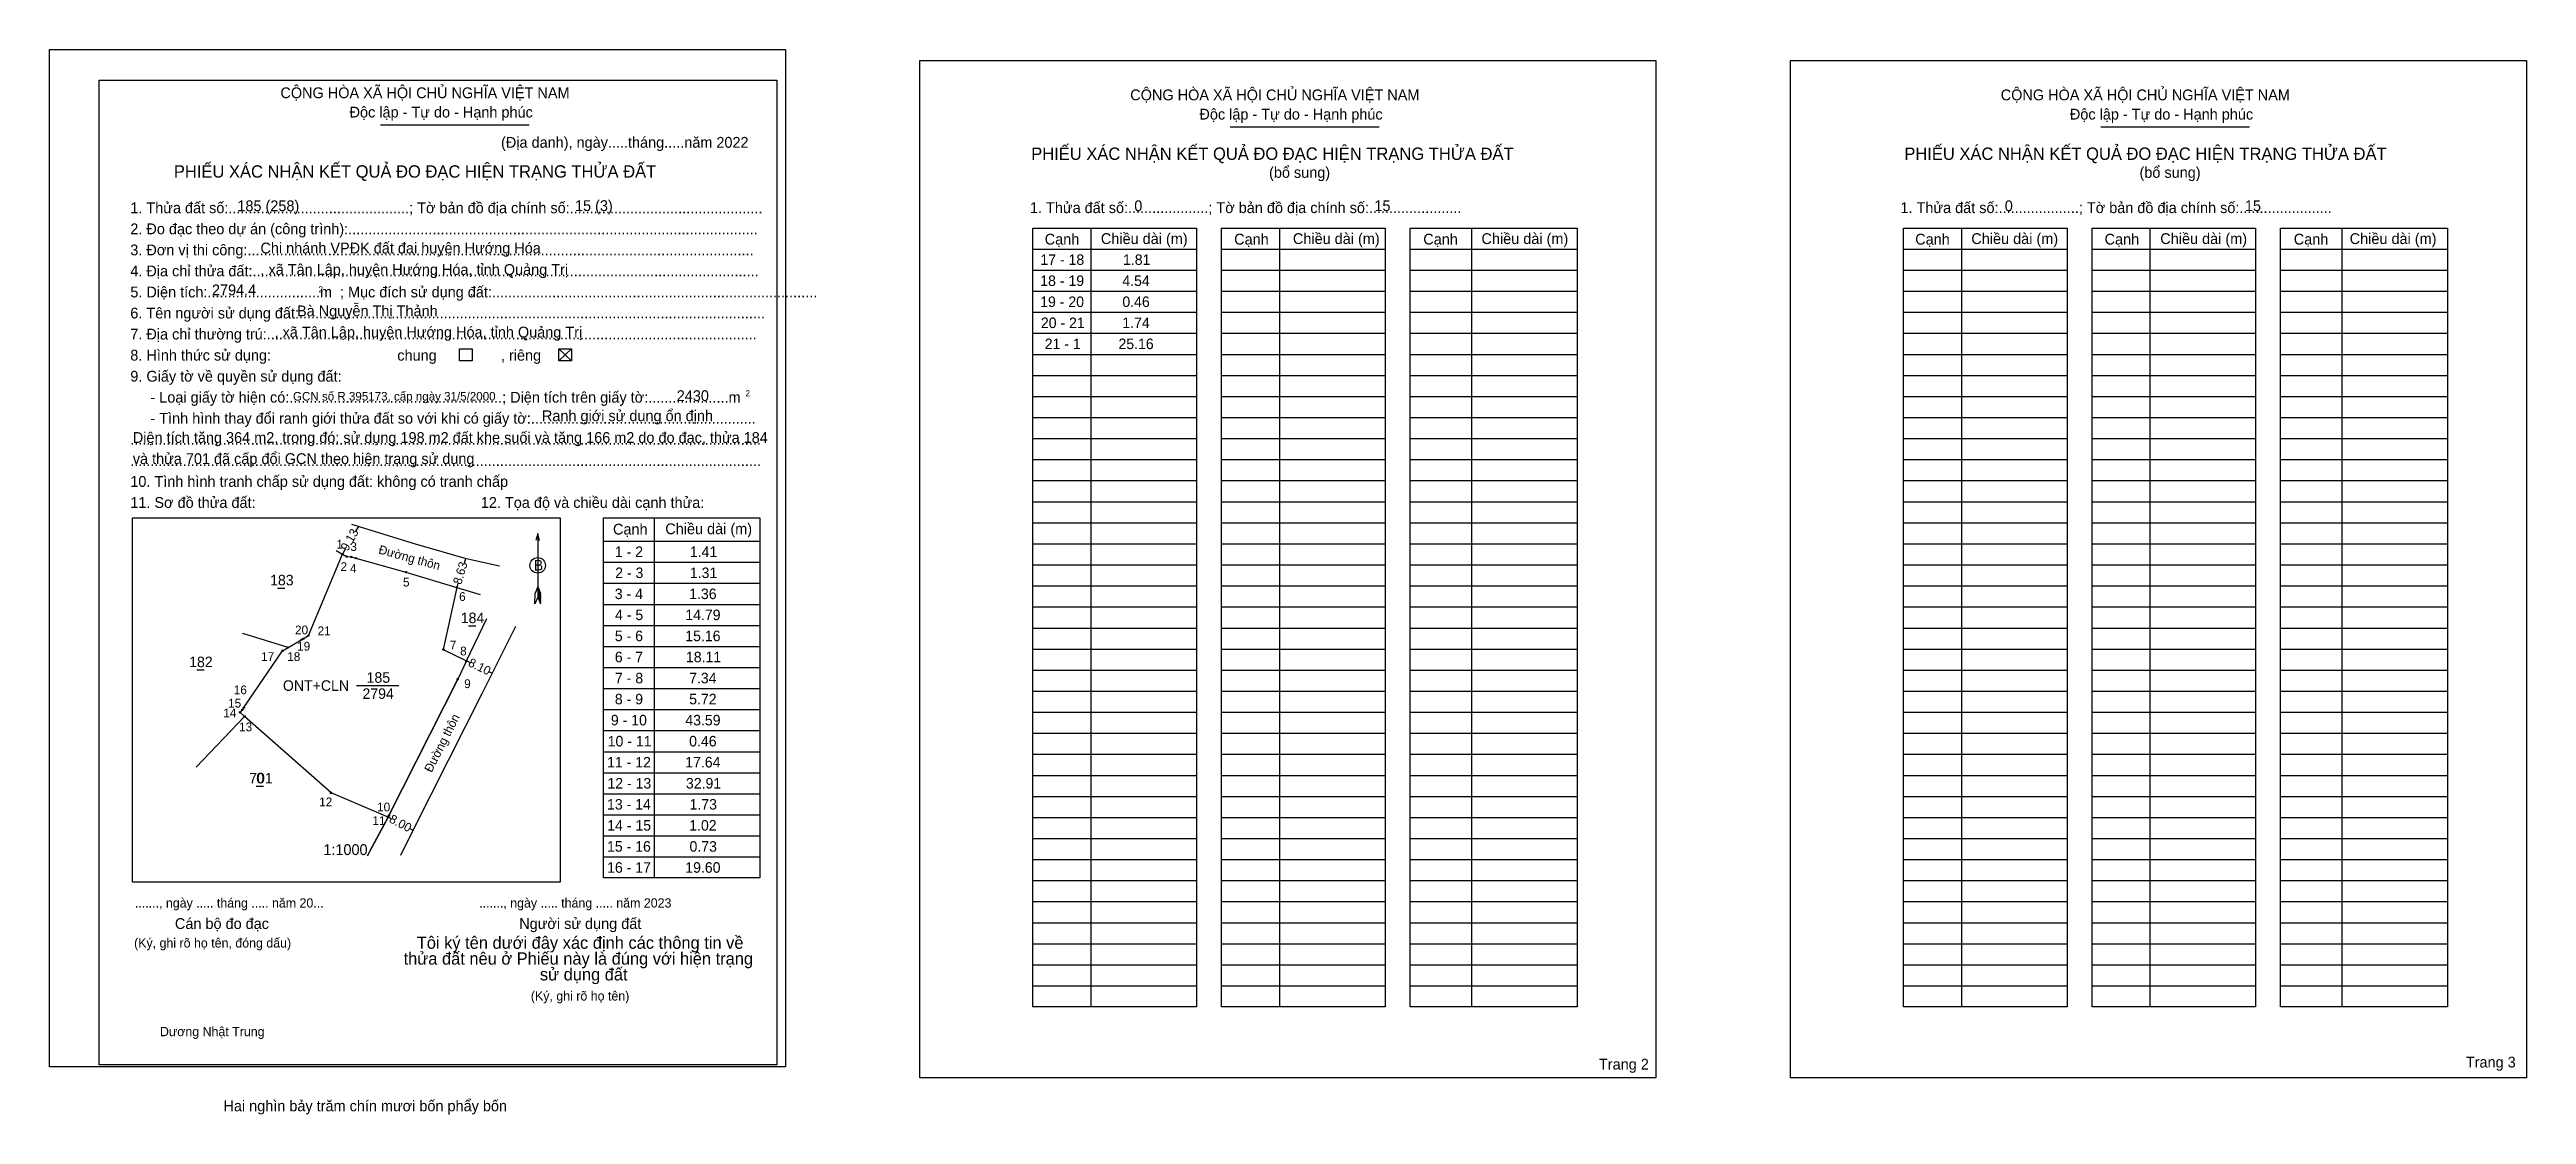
# Model space of a CAD drawing. Extents: x 547757 to 548463, y 1836522 to 1836825.
import ezdxf

# ---------------------------------------------------------------- set-up
doc = ezdxf.new("R2010")
doc.units = 0
for name, color, linetype in [('Level 1', 7, 'Continuous'), ('Level 10', 7, 'Continuous'), ('Level 11', 7, 'Continuous'), ('Level 13', 7, 'Continuous'), ('Level 2', 7, 'Continuous'), ('Level 23', 7, 'Continuous'), ('Level 27', 7, 'Continuous'), ('Level 3', 7, 'Continuous'), ('Level 36', 7, 'Continuous'), ('Level 48', 7, 'Continuous'), ('Level 50', 7, 'Continuous'), ('Level 52', 7, 'Continuous'), ('Level 6', 7, 'Continuous'), ('Level 9', 7, 'Continuous')]:
    doc.layers.add(name, color=color, linetype=linetype)

msp = doc.modelspace()

# ---------------------------------------------------------------- linework, layer by layer
at = {"layer": 'Level 1'}
for p, q in [((547757.41, 1836822.27), (547757.41, 1836822.27)), ((548005.39, 1836822.27), (548005.39, 1836822.27)), ((547851.68, 1836803.88), (547894.08, 1836803.88)), ((548093.78, 1836803.3), (548136.18, 1836803.3)), ((548341.77, 1836803.3), (548384.17, 1836803.3)), ((548037.58, 1836768.47), (548084.18, 1836768.47)), ((548054.08, 1836774.47), (548054.08, 1836552.47)), ((548091.3, 1836768.47), (548137.9, 1836768.47)), ((548107.8, 1836774.47), (548107.8, 1836552.47)), ((548145.01, 1836768.47), (548192.61, 1836768.47)), ((548162.51, 1836774.47), (548162.51, 1836552.47)), ((548285.57, 1836768.47), (548332.17, 1836768.47)), ((548302.07, 1836774.47), (548302.07, 1836552.47)), ((548339.29, 1836768.47), (548385.89, 1836768.47)), ((548355.79, 1836774.47), (548355.79, 1836552.47)), ((548393, 1836768.47), (548440.6, 1836768.47)), ((548410.5, 1836774.47), (548410.5, 1836552.47)), ((548037.58, 1836762.47), (548084.18, 1836762.47)), ((548091.3, 1836762.47), (548137.9, 1836762.47)), ((548145.01, 1836762.47), (548192.61, 1836762.47)), ((548285.57, 1836762.47), (548332.17, 1836762.47)), ((548339.29, 1836762.47), (548385.89, 1836762.47)), ((548393, 1836762.47), (548440.6, 1836762.47)), ((548037.58, 1836756.47), (548084.18, 1836756.47)), ((548091.3, 1836756.47), (548137.9, 1836756.47)), ((548145.01, 1836756.47), (548192.61, 1836756.47)), ((548285.57, 1836756.47), (548332.17, 1836756.47)), ((548339.29, 1836756.47), (548385.89, 1836756.47)), ((548393, 1836756.47), (548440.6, 1836756.47)), ((548037.58, 1836750.47), (548084.18, 1836750.47)), ((548091.3, 1836750.47), (548137.9, 1836750.47)), ((548145.01, 1836750.47), (548192.61, 1836750.47)), ((548285.57, 1836750.47), (548332.17, 1836750.47)), ((548339.29, 1836750.47), (548385.89, 1836750.47)), ((548393, 1836750.47), (548440.6, 1836750.47)), ((547902.49, 1836740.03), (547906.1, 1836736.67)), ((547902.49, 1836736.67), (547906.1, 1836740.03)), ((548037.58, 1836744.47), (548084.18, 1836744.47)), ((548091.3, 1836744.47), (548137.9, 1836744.47)), ((548145.01, 1836744.47), (548192.61, 1836744.47)), ((548285.57, 1836744.47), (548332.17, 1836744.47)), ((548339.29, 1836744.47), (548385.89, 1836744.47)), ((548393, 1836744.47), (548440.6, 1836744.47)), ((548037.58, 1836738.47), (548084.18, 1836738.47)), ((548091.3, 1836738.47), (548137.9, 1836738.47)), ((548145.01, 1836738.47), (548192.61, 1836738.47)), ((548285.57, 1836738.47), (548332.17, 1836738.47)), ((548339.29, 1836738.47), (548385.89, 1836738.47)), ((548393, 1836738.47), (548440.6, 1836738.47)), ((548037.58, 1836732.47), (548084.18, 1836732.47)), ((548037.58, 1836726.47), (548084.18, 1836726.47)), ((548091.3, 1836732.47), (548137.9, 1836732.47)), ((548091.3, 1836726.47), (548137.9, 1836726.47)), ((548145.01, 1836732.47), (548192.61, 1836732.47)), ((548145.01, 1836726.47), (548192.61, 1836726.47)), ((548285.57, 1836732.47), (548332.17, 1836732.47)), ((548285.57, 1836726.47), (548332.17, 1836726.47)), ((548339.29, 1836732.47), (548385.89, 1836732.47)), ((548339.29, 1836726.47), (548385.89, 1836726.47)), ((548393, 1836732.47), (548440.6, 1836732.47)), ((548393, 1836726.47), (548440.6, 1836726.47)), ((548037.58, 1836720.47), (548084.18, 1836720.47)), ((548091.3, 1836720.47), (548137.9, 1836720.47)), ((548145.01, 1836720.47), (548192.61, 1836720.47)), ((548285.57, 1836720.47), (548332.17, 1836720.47)), ((548339.29, 1836720.47), (548385.89, 1836720.47)), ((548393, 1836720.47), (548440.6, 1836720.47)), ((548037.58, 1836714.47), (548084.18, 1836714.47)), ((548091.3, 1836714.47), (548137.9, 1836714.47)), ((548145.01, 1836714.47), (548192.61, 1836714.47)), ((548285.57, 1836714.47), (548332.17, 1836714.47)), ((548339.29, 1836714.47), (548385.89, 1836714.47)), ((548393, 1836714.47), (548440.6, 1836714.47)), ((548037.58, 1836708.47), (548084.18, 1836708.47)), ((548091.3, 1836708.47), (548137.9, 1836708.47)), ((548145.01, 1836708.47), (548192.61, 1836708.47)), ((548285.57, 1836708.47), (548332.17, 1836708.47)), ((548339.29, 1836708.47), (548385.89, 1836708.47)), ((548393, 1836708.47), (548440.6, 1836708.47)), ((548037.58, 1836702.47), (548084.18, 1836702.47)), ((548091.3, 1836702.47), (548137.9, 1836702.47)), ((548145.01, 1836702.47), (548192.61, 1836702.47)), ((548285.57, 1836702.47), (548332.17, 1836702.47)), ((548339.29, 1836702.47), (548385.89, 1836702.47)), ((548393, 1836702.47), (548440.6, 1836702.47)), ((547781.02, 1836691.88), (547781.02, 1836691.88)), ((547929.62, 1836691.91), (547929.62, 1836589.21)), ((548037.58, 1836696.47), (548084.18, 1836696.47)), ((548037.58, 1836690.47), (548084.18, 1836690.47)), ((548091.3, 1836696.47), (548137.9, 1836696.47)), ((548091.3, 1836690.47), (548137.9, 1836690.47)), ((548145.01, 1836696.47), (548192.61, 1836696.47)), ((548145.01, 1836690.47), (548192.61, 1836690.47)), ((548285.57, 1836696.47), (548332.17, 1836696.47)), ((548285.57, 1836690.47), (548332.17, 1836690.47)), ((548339.29, 1836696.47), (548385.89, 1836696.47)), ((548339.29, 1836690.47), (548385.89, 1836690.47)), ((548393, 1836696.47), (548440.6, 1836696.47)), ((548393, 1836690.47), (548440.6, 1836690.47)), ((547896.47, 1836687.39), (547896.47, 1836669.24)), ((547915.22, 1836685.21), (547959.72, 1836685.21)), ((548037.58, 1836684.47), (548084.18, 1836684.47)), ((548091.3, 1836684.47), (548137.9, 1836684.47)), ((548145.01, 1836684.47), (548192.61, 1836684.47)), ((548285.57, 1836684.47), (548332.17, 1836684.47)), ((548339.29, 1836684.47), (548385.89, 1836684.47)), ((548393, 1836684.47), (548440.6, 1836684.47)), ((547915.22, 1836679.21), (547959.72, 1836679.21)), ((548037.58, 1836678.47), (548084.18, 1836678.47)), ((548091.3, 1836678.47), (548137.9, 1836678.47)), ((548145.01, 1836678.47), (548192.61, 1836678.47)), ((548285.57, 1836678.47), (548332.17, 1836678.47)), ((548339.29, 1836678.47), (548385.89, 1836678.47)), ((548393, 1836678.47), (548440.6, 1836678.47)), ((547895.67, 1836667.39), (547895.71, 1836670.39)), ((547896.47, 1836669.24), (547895.67, 1836667.39)), ((547896.47, 1836672.24), (547895.71, 1836670.39)), ((547896.47, 1836672.24), (547897.24, 1836670.39)), ((547896.47, 1836671.98), (547897.24, 1836670.12)), ((547896.47, 1836671.72), (547897.24, 1836669.86)), ((547896.47, 1836671.46), (547897.25, 1836669.59)), ((547896.47, 1836671.19), (547897.25, 1836669.32)), ((547896.47, 1836670.93), (547897.25, 1836669.05)), ((547896.47, 1836670.67), (547897.25, 1836668.78)), ((547896.47, 1836670.41), (547897.26, 1836668.51)), ((547896.47, 1836670.15), (547897.26, 1836668.24)), ((547896.47, 1836669.89), (547897.26, 1836667.97)), ((547896.47, 1836669.63), (547897.27, 1836667.71)), ((547896.47, 1836669.24), (547897.27, 1836667.39)), ((547897.27, 1836667.39), (547897.24, 1836670.39)), ((547915.22, 1836673.21), (547959.72, 1836673.21)), ((548037.58, 1836672.47), (548084.18, 1836672.47)), ((548091.3, 1836672.47), (548137.9, 1836672.47)), ((548145.01, 1836672.47), (548192.61, 1836672.47)), ((548285.57, 1836672.47), (548332.17, 1836672.47)), ((548339.29, 1836672.47), (548385.89, 1836672.47)), ((548393, 1836672.47), (548440.6, 1836672.47)), ((547915.22, 1836667.21), (547959.72, 1836667.21)), ((548037.58, 1836666.47), (548084.18, 1836666.47)), ((548091.3, 1836666.47), (548137.9, 1836666.47)), ((548145.01, 1836666.47), (548192.61, 1836666.47)), ((548285.57, 1836666.47), (548332.17, 1836666.47)), ((548339.29, 1836666.47), (548385.89, 1836666.47)), ((548393, 1836666.47), (548440.6, 1836666.47)), ((547915.22, 1836661.21), (547959.72, 1836661.21)), ((547915.22, 1836655.21), (547959.72, 1836655.21)), ((548037.58, 1836660.47), (548084.18, 1836660.47)), ((548091.3, 1836660.47), (548137.9, 1836660.47)), ((548145.01, 1836660.47), (548192.61, 1836660.47)), ((548285.57, 1836660.47), (548332.17, 1836660.47)), ((548339.29, 1836660.47), (548385.89, 1836660.47)), ((548393, 1836660.47), (548440.6, 1836660.47)), ((547915.22, 1836649.21), (547959.72, 1836649.21)), ((548037.58, 1836654.47), (548084.18, 1836654.47)), ((548037.58, 1836648.47), (548084.18, 1836648.47)), ((548091.3, 1836654.47), (548137.9, 1836654.47)), ((548091.3, 1836648.47), (548137.9, 1836648.47)), ((548145.01, 1836654.47), (548192.61, 1836654.47)), ((548145.01, 1836648.47), (548192.61, 1836648.47)), ((548285.57, 1836654.47), (548332.17, 1836654.47)), ((548285.57, 1836648.47), (548332.17, 1836648.47)), ((548339.29, 1836654.47), (548385.89, 1836654.47)), ((548339.29, 1836648.47), (548385.89, 1836648.47)), ((548393, 1836654.47), (548440.6, 1836654.47)), ((548393, 1836648.47), (548440.6, 1836648.47)), ((547915.22, 1836643.21), (547959.72, 1836643.21)), ((548037.58, 1836642.47), (548084.18, 1836642.47)), ((548091.3, 1836642.47), (548137.9, 1836642.47)), ((548145.01, 1836642.47), (548192.61, 1836642.47)), ((548285.57, 1836642.47), (548332.17, 1836642.47)), ((548339.29, 1836642.47), (548385.89, 1836642.47)), ((548393, 1836642.47), (548440.6, 1836642.47)), ((547915.22, 1836637.21), (547959.72, 1836637.21)), ((548037.58, 1836636.47), (548084.18, 1836636.47)), ((548091.3, 1836636.47), (548137.9, 1836636.47)), ((548145.01, 1836636.47), (548192.61, 1836636.47)), ((548285.57, 1836636.47), (548332.17, 1836636.47)), ((548339.29, 1836636.47), (548385.89, 1836636.47)), ((548393, 1836636.47), (548440.6, 1836636.47)), ((547915.22, 1836631.21), (547959.72, 1836631.21)), ((548037.58, 1836630.47), (548084.18, 1836630.47)), ((548091.3, 1836630.47), (548137.9, 1836630.47)), ((548145.01, 1836630.47), (548192.61, 1836630.47)), ((548285.57, 1836630.47), (548332.17, 1836630.47)), ((548339.29, 1836630.47), (548385.89, 1836630.47)), ((548393, 1836630.47), (548440.6, 1836630.47)), ((547915.22, 1836625.21), (547959.72, 1836625.21)), ((548037.58, 1836624.47), (548084.18, 1836624.47)), ((548091.3, 1836624.47), (548137.9, 1836624.47)), ((548145.01, 1836624.47), (548192.61, 1836624.47)), ((548285.57, 1836624.47), (548332.17, 1836624.47)), ((548339.29, 1836624.47), (548385.89, 1836624.47)), ((548393, 1836624.47), (548440.6, 1836624.47)), ((547915.22, 1836619.21), (547959.72, 1836619.21)), ((547915.22, 1836613.21), (547959.72, 1836613.21)), ((548037.58, 1836618.47), (548084.18, 1836618.47)), ((548091.3, 1836618.47), (548137.9, 1836618.47)), ((548145.01, 1836618.47), (548192.61, 1836618.47)), ((548285.57, 1836618.47), (548332.17, 1836618.47)), ((548339.29, 1836618.47), (548385.89, 1836618.47)), ((548393, 1836618.47), (548440.6, 1836618.47)), ((547915.22, 1836607.21), (547959.72, 1836607.21)), ((548037.58, 1836612.47), (548084.18, 1836612.47)), ((548037.58, 1836606.47), (548084.18, 1836606.47)), ((548091.3, 1836612.47), (548137.9, 1836612.47)), ((548091.3, 1836606.47), (548137.9, 1836606.47)), ((548145.01, 1836612.47), (548192.61, 1836612.47)), ((548145.01, 1836606.47), (548192.61, 1836606.47)), ((548285.57, 1836612.47), (548332.17, 1836612.47)), ((548285.57, 1836606.47), (548332.17, 1836606.47)), ((548339.29, 1836612.47), (548385.89, 1836612.47)), ((548339.29, 1836606.47), (548385.89, 1836606.47)), ((548393, 1836612.47), (548440.6, 1836612.47)), ((548393, 1836606.47), (548440.6, 1836606.47)), ((547915.22, 1836601.21), (547959.72, 1836601.21)), ((548037.58, 1836600.47), (548084.18, 1836600.47)), ((548091.3, 1836600.47), (548137.9, 1836600.47)), ((548145.01, 1836600.47), (548192.61, 1836600.47)), ((548285.57, 1836600.47), (548332.17, 1836600.47)), ((548339.29, 1836600.47), (548385.89, 1836600.47)), ((548393, 1836600.47), (548440.6, 1836600.47)), ((547915.22, 1836595.21), (547959.72, 1836595.21)), ((548037.58, 1836594.47), (548084.18, 1836594.47)), ((548091.3, 1836594.47), (548137.9, 1836594.47)), ((548145.01, 1836594.47), (548192.61, 1836594.47)), ((548285.57, 1836594.47), (548332.17, 1836594.47)), ((548339.29, 1836594.47), (548385.89, 1836594.47)), ((548393, 1836594.47), (548440.6, 1836594.47)), ((547902.89, 1836588.06), (547902.89, 1836588.06)), ((548037.58, 1836588.47), (548084.18, 1836588.47)), ((548091.3, 1836588.47), (548137.9, 1836588.47)), ((548145.01, 1836588.47), (548192.61, 1836588.47)), ((548285.57, 1836588.47), (548332.17, 1836588.47)), ((548339.29, 1836588.47), (548385.89, 1836588.47)), ((548393, 1836588.47), (548440.6, 1836588.47)), ((548037.58, 1836582.47), (548084.18, 1836582.47)), ((548091.3, 1836582.47), (548137.9, 1836582.47)), ((548145.01, 1836582.47), (548192.61, 1836582.47)), ((548285.57, 1836582.47), (548332.17, 1836582.47)), ((548339.29, 1836582.47), (548385.89, 1836582.47)), ((548393, 1836582.47), (548440.6, 1836582.47)), ((548037.58, 1836576.47), (548084.18, 1836576.47)), ((548037.58, 1836570.47), (548084.18, 1836570.47)), ((548091.3, 1836576.47), (548137.9, 1836576.47)), ((548091.3, 1836570.47), (548137.9, 1836570.47)), ((548145.01, 1836576.47), (548192.61, 1836576.47)), ((548145.01, 1836570.47), (548192.61, 1836570.47)), ((548285.57, 1836576.47), (548332.17, 1836576.47)), ((548285.57, 1836570.47), (548332.17, 1836570.47)), ((548339.29, 1836576.47), (548385.89, 1836576.47)), ((548339.29, 1836570.47), (548385.89, 1836570.47)), ((548393, 1836576.47), (548440.6, 1836576.47)), ((548393, 1836570.47), (548440.6, 1836570.47)), ((548037.58, 1836564.47), (548084.18, 1836564.47)), ((548091.3, 1836564.47), (548137.9, 1836564.47)), ((548145.01, 1836564.47), (548192.61, 1836564.47)), ((548285.57, 1836564.47), (548332.17, 1836564.47)), ((548339.29, 1836564.47), (548385.89, 1836564.47)), ((548393, 1836564.47), (548440.6, 1836564.47)), ((548037.58, 1836558.47), (548084.18, 1836558.47)), ((548091.3, 1836558.47), (548137.9, 1836558.47)), ((548145.01, 1836558.47), (548192.61, 1836558.47)), ((548285.57, 1836558.47), (548332.17, 1836558.47)), ((548339.29, 1836558.47), (548385.89, 1836558.47)), ((548393, 1836558.47), (548440.6, 1836558.47)), ((547967.08, 1836532.28), (547967.08, 1836532.28)), ((548215.06, 1836532.28), (548215.06, 1836532.28))]:
    msp.add_line(p, q, dxfattribs=at)
for points in [[(548037.58, 1836774.47), (548084.18, 1836774.47), (548084.18, 1836552.47), (548037.58, 1836552.47)], [(548091.3, 1836774.47), (548137.9, 1836774.47), (548137.9, 1836552.47), (548091.3, 1836552.47)], [(548145.01, 1836774.47), (548192.61, 1836774.47), (548192.61, 1836552.47), (548145.01, 1836552.47)], [(548285.57, 1836774.47), (548332.17, 1836774.47), (548332.17, 1836552.47), (548285.57, 1836552.47)], [(548339.29, 1836774.47), (548385.89, 1836774.47), (548385.89, 1836552.47), (548339.29, 1836552.47)], [(548393, 1836774.47), (548440.6, 1836774.47), (548440.6, 1836552.47), (548393, 1836552.47)], [(547781.02, 1836691.88), (547902.89, 1836691.88), (547902.89, 1836588.06), (547781.02, 1836588.06)], [(547915.22, 1836691.91), (547959.72, 1836691.91), (547959.72, 1836589.21), (547915.22, 1836589.21)]]:
    msp.add_lwpolyline(points, close=True, dxfattribs=at)
msp.add_lwpolyline([(547896.99, 1836685.46), (547896.47, 1836687.39), (547895.95, 1836685.46)], dxfattribs=at)
msp.add_circle((547896.47, 1836678.32), 2.21, dxfattribs=at)
at = {"layer": 'Level 10'}
for p, q in [((547843.47, 1836690.04), (547861.89, 1836684.38)), ((547845.38, 1836689.45), (547844.6, 1836688.09)), ((547861.89, 1836684.38), (547866.24, 1836683.11)), ((547839.02, 1836682.57), (547842.05, 1836680.83)), ((547841.73, 1836683.12), (547840.82, 1836681.53)), ((547866.24, 1836683.11), (547875.68, 1836680.34)), ((547875.93, 1836680.29), (547875.51, 1836678.89)), ((547875.68, 1836680.34), (547885.61, 1836678.17)), ((547873.77, 1836673.17), (547873.42, 1836672.02)), ((547825.35, 1836654.91), (547812.43, 1836658.94)), ((547877.29, 1836650.53), (547876.17, 1836651.07)), ((547883.46, 1836647.56), (547882.71, 1836647.92)), ((547854.78, 1836606.09), (547853.86, 1836606.59)), ((547860.84, 1836602.86), (547860.19, 1836603.21))]:
    msp.add_line(p, q, dxfattribs=at)
msp.add_lwpolyline([(547811.68, 1836636.43), (547812.36, 1836637.18), (547812.77, 1836637.79), (547823.79, 1836654), (547825.35, 1836654.91), (547829.28, 1836657.19), (547829.68, 1836657.42), (547831.18, 1836658.3), (547840.82, 1836681.53), (547842.05, 1836680.83), (547843.36, 1836680.72), (547844.67, 1836680.36), (547858.92, 1836676.42), (547873.42, 1836672.02), (547869.59, 1836654.32), (547876.17, 1836651.07), (547873.69, 1836645.92), (547854.07, 1836606.99), (547853.86, 1836606.59), (547837.6, 1836613.44), (547812.98, 1836635.28)], close=True, dxfattribs=at)
at = {"layer": 'Level 11'}
for centre in [(547840.82, 1836681.53), (547842.05, 1836680.83), (547843.36, 1836680.72), (547844.67, 1836680.36), (547858.92, 1836676.42), (547873.42, 1836672.02), (547825.35, 1836654.91), (547829.28, 1836657.19), (547829.68, 1836657.42), (547831.18, 1836658.3), (547823.79, 1836654), (547869.59, 1836654.32), (547876.17, 1836651.07), (547873.69, 1836645.92), (547811.68, 1836636.43), (547811.68, 1836636.43), (547812.36, 1836637.18), (547812.77, 1836637.79), (547812.98, 1836635.28), (547837.6, 1836613.44), (547853.86, 1836606.59), (547854.07, 1836606.99)]:
    msp.add_circle(centre, 0.2, dxfattribs=at)
at = {"layer": 'Level 2'}
for points in [[(547757.41, 1836825.37), (547967.08, 1836825.37), (547967.08, 1836535.37), (547757.41, 1836535.37)], [(548005.39, 1836822.27), (548215.06, 1836822.27), (548215.06, 1836532.27), (548005.39, 1836532.27)], [(548253.38, 1836822.27), (548463.05, 1836822.27), (548463.05, 1836532.27), (548253.38, 1836532.27)]]:
    msp.add_lwpolyline(points, close=True, dxfattribs=at)
at = {"layer": 'Level 23'}
for points in [[(547890.14, 1836660.9), (547880.63, 1836641.89), (547861.26, 1836603.48), (547857.43, 1836595.61)], [(547848.75, 1836597.01), (547853.86, 1836606.59), (547854.07, 1836606.99), (547873.69, 1836645.92)]]:
    msp.add_lwpolyline(points, dxfattribs=at)
at = {"layer": 'Level 27'}
for p, q in [((547873.42, 1836672.02), (547880.06, 1836670.01)), ((547876.17, 1836651.07), (547882.03, 1836663.22)), ((547812.98, 1836635.28), (547799.14, 1836620.84)), ((547853.86, 1836606.59), (547847.93, 1836595.46))]:
    msp.add_line(p, q, dxfattribs=at)
at = {"layer": 'Level 3'}
msp.add_lwpolyline([(547771.58, 1836816.68), (547964.58, 1836816.68), (547964.58, 1836535.91), (547771.58, 1836535.91)], close=True, dxfattribs=at)
at = {"layer": 'Level 50'}
for points in [[(547874.16, 1836740.03), (547877.77, 1836740.03), (547877.77, 1836736.67), (547874.16, 1836736.67)], [(547902.49, 1836740.03), (547906.1, 1836740.03), (547906.1, 1836736.67), (547902.49, 1836736.67)]]:
    msp.add_lwpolyline(points, close=True, dxfattribs=at)
at = {"layer": 'Level 9'}
for p, q in [((547822.34, 1836671.83), (547824.41, 1836671.83)), ((547876.78, 1836661.06), (547878.84, 1836661.06)), ((547799.38, 1836648.51), (547801.45, 1836648.51)), ((547844.89, 1836644.06), (547856.94, 1836644.06)), ((547816.29, 1836615.38), (547818.36, 1836615.38)), ((547816.29, 1836615.38), (547818.36, 1836615.38))]:
    msp.add_line(p, q, dxfattribs=at)

# ---------------------------------------------------------------- texts
at = {"layer": 'Level 1'}
for s, height, p in [('CỘNG HÒA XÃ HỘI CHỦ NGHĨA VIỆT NAM', 3.0798, (547823.18, 1836811.49)), ('CỘNG HÒA XÃ HỘI CHỦ NGHĨA VIỆT NAM', 3.0798, (548065.29, 1836810.9)), ('CỘNG HÒA XÃ HỘI CHỦ NGHĨA VIỆT NAM', 3.0798, (548313.28, 1836810.9)), ('Độc lập - Tự do - Hạnh phúc', 3.0798, (547842.88, 1836805.99)), ('Độc lập - Tự do - Hạnh phúc', 3.0798, (548084.99, 1836805.4)), ('Độc lập - Tự do - Hạnh phúc', 3.0798, (548332.98, 1836805.4)), ('(Địa danh), ngày.....tháng.....năm 2022', 3.0798, (547886.03, 1836797.37)), ('PHIẾU XÁC NHẬN KẾT QUẢ ĐO ĐẠC HIỆN TRẠNG THỬA ĐẤT', 3.5202, (548037.08, 1836793.91)), ('PHIẾU XÁC NHẬN KẾT QUẢ ĐO ĐẠC HIỆN TRẠNG THỬA ĐẤT', 3.5202, (548285.81, 1836793.91)), ('PHIẾU XÁC NHẬN KẾT QUẢ ĐO ĐẠC HIỆN TRẠNG THỬA ĐẤT', 3.5202, (547792.83, 1836788.85)), ('(bổ sung)', 3.08, (548104.83, 1836788.8)), ('(bổ sung)', 3.08, (548352.82, 1836788.8)), ('1. Thửa đất số:.............................................; Tờ bản đồ địa chính số:................................................', 3.07982, (547780.42, 1836778.71)), ('1. Thửa đất số:....................; Tờ bản đồ địa chính số:.......................', 3.0798, (548036.72, 1836778.74)), ('1. Thửa đất số:....................; Tờ bản đồ địa chính số:.......................', 3.0798, (548284.71, 1836778.74)), ('2. Đo đạc theo dự án (công trình):......................................................................................................', 3.07982, (547780.42, 1836772.71)), ('3. Đơn vị thi công:..............................................................................................................................', 3.07982, (547780.42, 1836766.71)), ('Cạnh', 3.08, (548040.92, 1836769.77)), ('Chiều dài (m)', 3.0798, (548056.92, 1836769.92)), ('Cạnh', 3.08, (548094.89, 1836769.77)), ('Chiều dài (m)', 3.0798, (548111.63, 1836769.92)), ('Cạnh', 3.08, (548148.77, 1836769.77)), ('Chiều dài (m)', 3.0798, (548165.35, 1836769.92)), ('Cạnh', 3.08, (548288.91, 1836769.77)), ('Chiều dài (m)', 3.0798, (548304.91, 1836769.92)), ('Cạnh', 3.08, (548342.88, 1836769.77)), ('Chiều dài (m)', 3.0798, (548358.74, 1836769.92)), ('Cạnh', 3.08, (548396.76, 1836769.77)), ('Chiều dài (m)', 3.0798, (548412.7, 1836769.92)), ('4. Địa chỉ thửa đất:..............................................................................................................................', 3.07982, (547780.42, 1836760.71)), ('5. Diện tích:............................m  ; Mục đích sử dụng đất:.................................................................................', 3.07982, (547780.42, 1836754.71)), ('2', 1.76, (547834.02, 1836756.11)), ('6. Tên người sử dụng đất:....................................................................................................................', 3.07982, (547780.42, 1836748.71)), ('7. Địa chỉ thường trú:..........................................................................................................................', 3.07982, (547780.42, 1836742.71)), ('chung                , riêng', 3.0798, (547856.48, 1836736.68)), ('9. Giấy tờ về quyền sử dụng đất:', 3.0798, (547780.42, 1836730.71)), ('     - Loại giấy tờ hiện có:.....................................................; Diện tích trên giấy tờ:....................m', 3.07982, (547780.42, 1836724.71)), ('     - Loại giấy tờ hiện có:.....................................................; Diện tích trên giấy tờ:....................m', 3.07982, (547780.42, 1836724.71)), ('2', 1.76, (547955.65, 1836726.51)), ('     - Tình hình thay đổi ranh giới thửa đất so với khi có giấy tờ:........................................................', 3.07982, (547780.42, 1836718.71)), ('.............................................................................................................................................................', 3.07982, (547780.42, 1836712.71)), ('.............................................................................................................................................................', 3.07982, (547780.42, 1836706.69)), ('10. Tình hình tranh chấp sử dụng đất: không có tranh chấp', 3.0798, (547780.42, 1836700.71)), ('11. Sơ đồ thửa đất:', 3.0798, (547780.42, 1836694.71)), ('12. Tọa độ và chiều dài cạnh thửa:', 3.0798, (547880.28, 1836694.71)), ('Cạnh', 3.08, (547917.93, 1836687.11)), ('Chiều dài (m)', 3.0798, (547932.83, 1836687.21)), ('B', 3, (547895.37, 1836676.86)), ('......., ngày ..... tháng ..... năm 20...', 2.64, (547781.73, 1836580.78)), ('Cán bộ đo đạc', 3.0798, (547793.13, 1836574.68)), ('......., ngày ..... tháng ..... năm 2023', 2.64, (547879.82, 1836580.78)), ('Người sử dụng đất', 3.0798, (547891.22, 1836574.68)), ('(Ký, ghi rõ họ tên, đóng dấu)', 2.64, (547781.49, 1836569.38)), ('Tôi ký tên dưới đây xác định các thông tin về', 3.4998, (547862.02, 1836569.03)), ('thửa đất nêu ở Phiếu này là đúng với hiện trạng', 3.4998, (547858.27, 1836564.51)), ('sử dụng đất', 3.4998, (547897.1, 1836560)), ('(Ký, ghi rõ họ tên)', 2.64, (547894.52, 1836554.27)), ('Dương Nhật Trung', 2.64, (547788.87, 1836544.12)), ('Trang 2', 3.08, (548198.83, 1836534.59)), ('Trang 3', 3.08, (548445.79, 1836535.19))]:
    msp.add_text(s, height=height, dxfattribs=at).set_placement(p)
at = {"layer": 'Level 10'}
for s, rotation, p in [('9.13', 60.09713, (547842.32, 1836682.2)), ('Đường thôn', 344.55188, (547850.96, 1836681.76)), ('8.63', 73.13903, (547874.67, 1836672.66)), ('8.10', 334.2867, (547876.47, 1836649.74)), ('Đường thôn', 63.23838, (547866.26, 1836619.09)), ('8.00', 331.93804, (547853.95, 1836605.24))]:
    msp.add_text(s, height=2.5, rotation=rotation, dxfattribs=at).set_placement(p)
at = {"layer": 'Level 13'}
for s, p in [('185', (547847.74, 1836644.86)), ('ONT+CLN', (547823.89, 1836642.56)), ('2794', (547846.56, 1836640.26))]:
    msp.add_text(s, height=3, dxfattribs=at).set_placement(p)
at = {"layer": 'Level 36'}
for s, p in [('183', (547820.24, 1836672.63)), ('184', (547874.56, 1836661.86)), ('182', (547797.18, 1836649.31)), ('701', (547814.28, 1836616.18)), ('0', (547816.3, 1836616.18))]:
    msp.add_text(s, height=3, dxfattribs=at).set_placement(p)
at = {"layer": 'Level 48'}
msp.add_text('8. Hình thức sử dụng:', height=3.0799, dxfattribs=at).set_placement((547780.42, 1836736.71))
at = {"layer": 'Level 52'}
for s, p in [('18 - 19', (548039.65, 1836757.97)), ('17 - 18', (548039.68, 1836763.97)), ('4.54', (548063.03, 1836757.97)), ('1.81', (548063.23, 1836763.97)), ('19 - 20', (548039.63, 1836751.97)), ('0.46', (548063.04, 1836751.97)), ('20 - 21', (548039.83, 1836745.97)), ('1.74', (548063.03, 1836745.97)), ('21 - 1', (548040.93, 1836739.97)), ('25.16', (548061.93, 1836739.97)), ('1 - 2', (547918.46, 1836680.71)), ('1.41', (547939.82, 1836680.71)), ('2 - 3', (547918.55, 1836674.71)), ('1.31', (547939.82, 1836674.71)), ('3 - 4', (547918.44, 1836668.71)), ('1.36', (547939.63, 1836668.71)), ('4 - 5', (547918.51, 1836662.71)), ('14.79', (547938.53, 1836662.71)), ('5 - 6', (547918.45, 1836656.71)), ('15.16', (547938.52, 1836656.71)), ('6 - 7', (547918.46, 1836650.71)), ('18.11', (547938.71, 1836650.71)), ('8 - 9', (547918.46, 1836638.71)), ('7 - 8', (547918.49, 1836644.71)), ('5.72', (547939.64, 1836638.71)), ('7.34', (547939.62, 1836644.71)), ('9 - 10', (547917.33, 1836632.71)), ('43.59', (547938.53, 1836632.71)), ('10 - 11', (547916.42, 1836626.71)), ('0.46', (547939.63, 1836626.71)), ('11 - 12', (547916.24, 1836620.71)), ('17.64', (547938.51, 1836620.71)), ('12 - 13', (547916.33, 1836614.71)), ('32.91', (547938.71, 1836614.71)), ('13 - 14', (547916.22, 1836608.71)), ('14 - 15', (547916.29, 1836602.71)), ('1.02', (547939.64, 1836602.71)), ('1.73', (547939.73, 1836608.71)), ('15 - 16', (547916.23, 1836596.71)), ('0.73', (547939.73, 1836596.71)), ('16 - 17', (547916.25, 1836590.71)), ('19.60', (547938.52, 1836590.71))]:
    msp.add_text(s, height=3, dxfattribs=at).set_placement(p)
at = {"layer": 'Level 6'}
for s, height, p in [('185 (258)', 3.08, (547810.92, 1836779.28)), ('15 (3)', 3.08, (547907.1, 1836779.33)), ('15', 3.08, (547907.1, 1836779.33)), ('0', 3.08, (548066.44, 1836779.28)), ('15', 3.08, (548134.85, 1836779.3)), ('0', 3.08, (548314.43, 1836779.28)), ('15', 3.08, (548382.84, 1836779.3)), ('Chi nhánh VPĐK đất đai huyện Hướng Hóa', 3.08, (547817.49, 1836767.24)), (', xã Tân Lập, huyện Hướng Hóa, tỉnh Quảng Trị', 3.08, (547817.49, 1836761.12)), ('2794.4', 3.08, (547803.68, 1836755.31)), ('.', 3.08, (547877.06, 1836755.19)), (', xã Tân Lập, huyện Hướng Hóa, tỉnh Quảng Trị', 3.08, (547821.51, 1836743.28)), ('Bà Nguyễn Thị Thảnh', 3.08, (547827.91, 1836749.33)), ('GCN số R 395173, cấp ngày 31/5/2000', 2.464, (547826.77, 1836725.29)), ('2430', 3.08, (547936.09, 1836725.16)), ('Ranh giới sử dụng ổn định', 3.08, (547897.68, 1836719.43)), ('Diện tích tăng 364 m2, trong đó: sử dụng 198 m2 đất khe suối và tăng 166 m2 do đo đạc, thửa 184 ', 3.08, (547781.13, 1836713.22)), ('và thửa 701 đã cấp đổi GCN theo hiện trạng sử dụng', 3.08, (547781.13, 1836707.2)), ('1:1000', 3.08, (547835.41, 1836595.75)), ('Hai nghìn bảy trăm chín mươi bốn phẩy bốn', 3.08, (547806.95, 1836522.72))]:
    msp.add_text(s, height=height, dxfattribs=at).set_placement(p)
at = {"layer": 'Level 9'}
for s, p in [('1', (547839.16, 1836683.13)), ('3', (547843.12, 1836682.42)), ('2', (547840.31, 1836676.72)), ('4', (547843.01, 1836676.22)), ('5', (547858.1, 1836672.3)), ('6', (547874.09, 1836668.19)), ('20', (547827.35, 1836658.66)), ('19', (547827.95, 1836654.04)), ('21', (547833.78, 1836658.42)), ('7', (547871.45, 1836654.37)), ('8', (547874.38, 1836652.66)), ('17', (547817.68, 1836651.07)), ('18', (547825.12, 1836651.06)), ('16', (547809.89, 1836641.59)), ('9', (547875.54, 1836643.34)), ('14', (547806.9, 1836635.01)), ('15', (547808.28, 1836637.79)), ('13', (547811.4, 1836631.03)), ('12', (547834.23, 1836609.65)), ('11', (547849.41, 1836604.33)), ('10', (547850.73, 1836608.2))]:
    msp.add_text(s, height=2.5, dxfattribs=at).set_placement(p)

doc.saveas('drawing.dxf')
